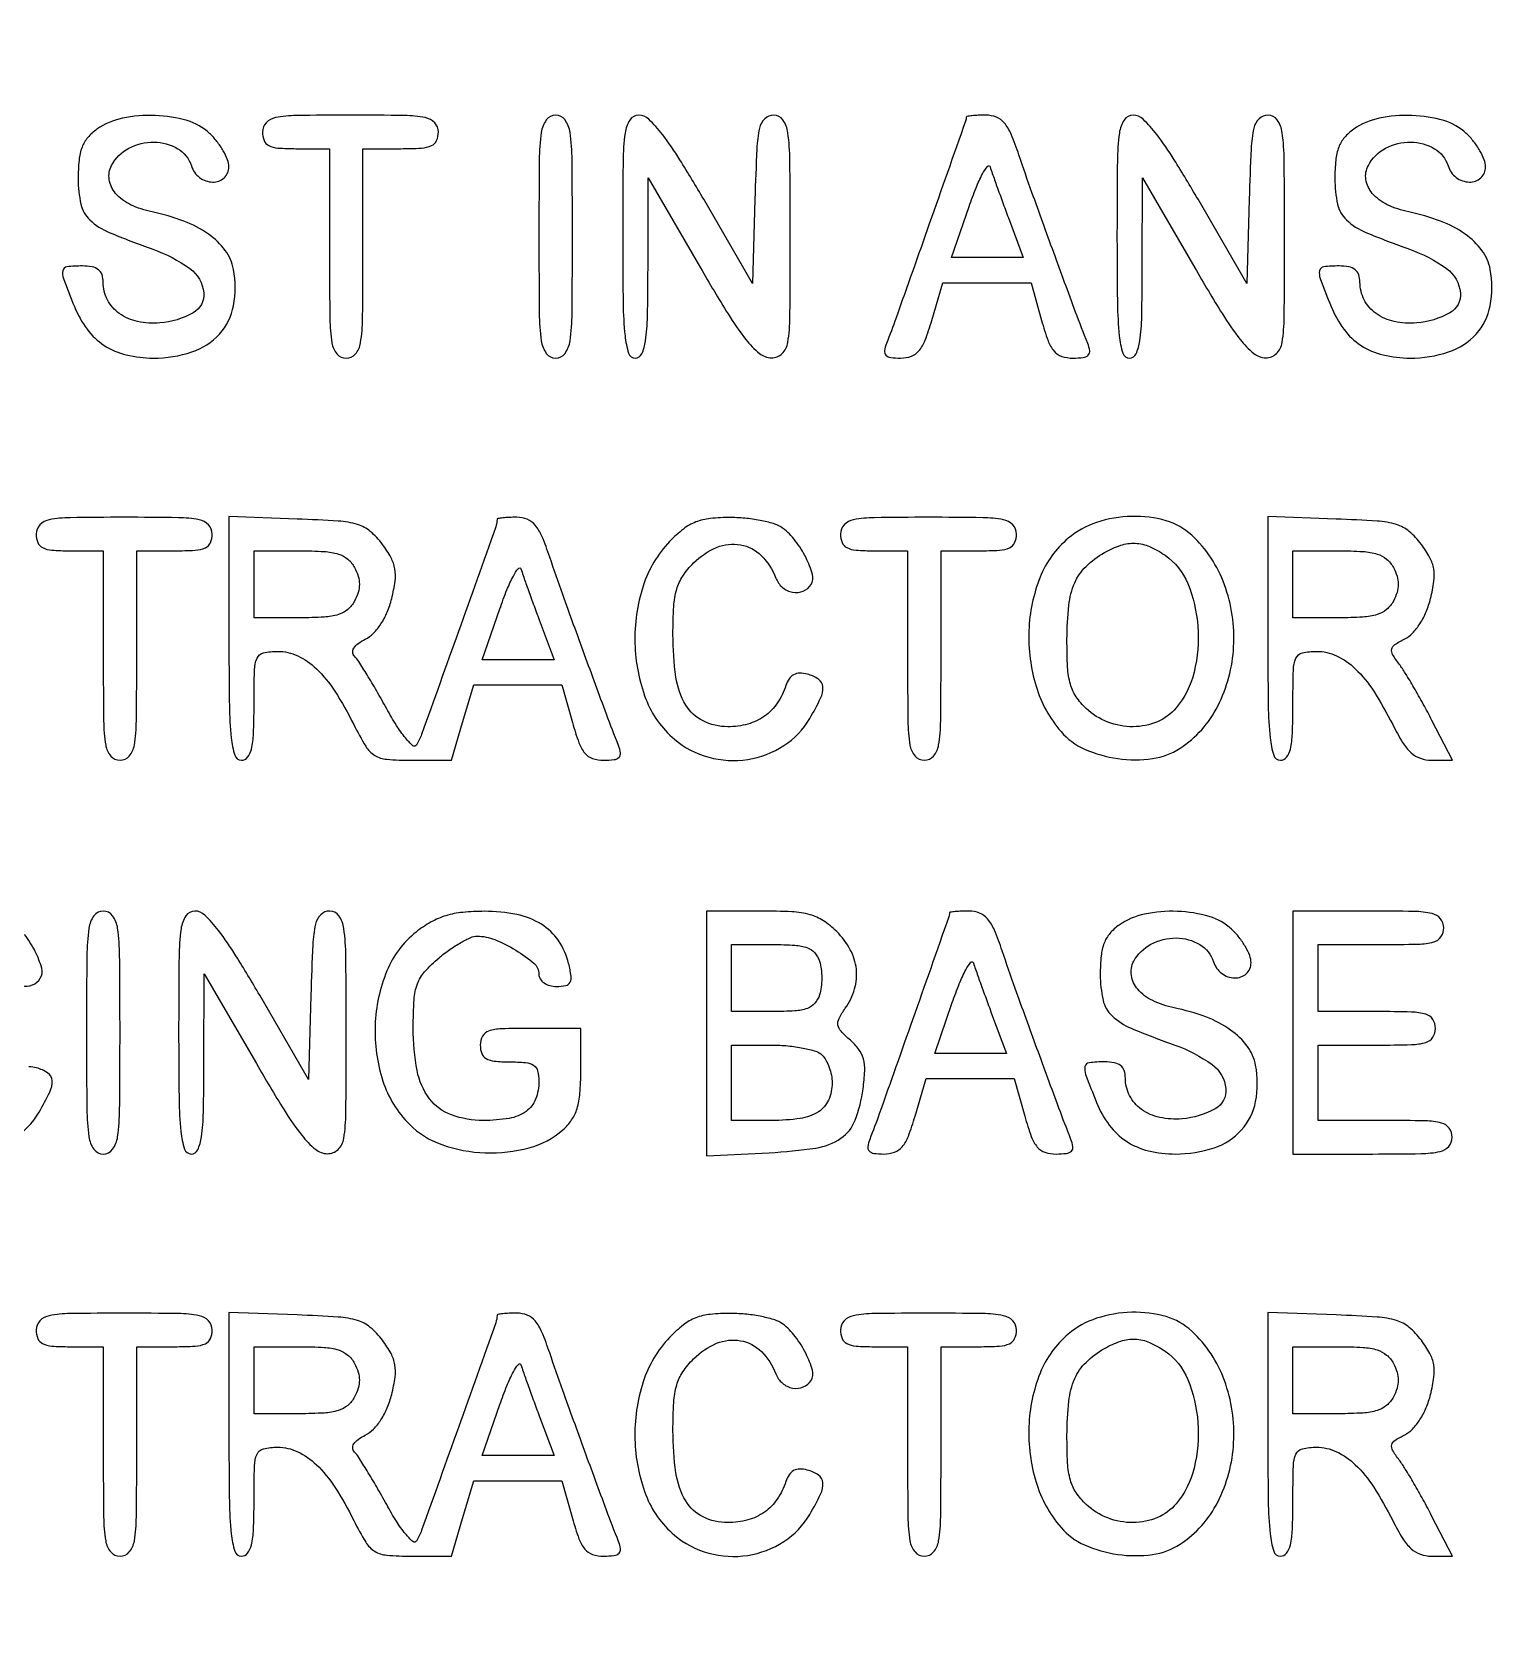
# Model space of a CAD drawing. Extents: x 0 to 1066, y 0 to 761.
# Drawn here: x 790.12 to 804.87, y 352.59 to 368.76 of the extents above; entities that cross this region are included whole.
import ezdxf

# ---------------------------------------------------------------- set-up
doc = ezdxf.new("R2010")
doc.units = 0
doc.header["$MEASUREMENT"] = 0

msp = doc.modelspace()

# ---------------------------------------------------------------- linework, layer by layer
for points in [[(183.390323, 95.266879, 0.000001), (192.989143, 95.254457, 0.000118)], [(329.859243, 95.267872, -0.000023), (352.558836, 95.240684, -0.000004), (375.624384, 95.211821, -0.198594)], [(479.458836, 95.240684, -0.000004), (502.524384, 95.211821, -0.198594)], [(710.559243, 95.267872, -0.000023), (733.258836, 95.240684, -0.000004), (756.324384, 95.211821, -0.198594)], [(416.092229, 95.24091, -0.000004), (439.072908, 95.212432, -0.198597)], [(542.992229, 95.24091, -0.000004), (565.972908, 95.212432, -0.198597)], [(606.442229, 95.24091, -0.000004), (629.422908, 95.212432, -0.198597)], [(669.892229, 95.24091, -0.000004), (692.872908, 95.212432, -0.198597)], [(790.01876, 359.132114, 0.142401), (790.126076, 359.143066, 0.159485), (790.205219, 359.209852, 0.211029), (790.219363, 359.311973, 0.047286), (790.153819, 359.479549, 0.046742), (790.045702, 359.65171, 0.065556)], [(789.929622, 357.582373, 0.11522), (790.192318, 357.857112, 0.021165), (790.300999, 358.060261, 0.127063), (790.324165, 358.176849, 0.232712), (790.281427, 358.252558, 0.086167), (790.166943, 358.304743, 0.067058), (790.090089, 358.314155, 0.120753)]]:
    msp.add_lwpolyline(points, format="xyb")
for points in [[(409.06215, 749.15415), (40.8618, 749.132981), (40.8618, 380.65769), (40.8618, 12.1824), (501.2973, 12.1824), (961.7328, 12.1824), (961.7328, 380.646631), (961.7328, 749.110861), (961.41555, 749.1633, 0.040886), (961.153339, 749.184871, 0.000002), (934.190609, 749.194398, 0.000089), (904.448031, 749.199508, 0.000054), (869.1804, 749.195529, -0.000029), (813.61687, 749.186499, -0.000004), (696.10453, 749.175037, -0.000004), (556.774728, 749.163736, -0.000004)], [(790.77735, 367.783744, 0.064007), (790.684552, 367.699532, 0.085808), (790.626751, 367.601965, 0.066535), (790.596234, 367.472074, 0.024477), (790.587, 367.283558, 0.055339), (790.615637, 367.025612, 0.149321), (790.705873, 366.867124, 0.090969), (790.899644, 366.741462, 0.013145), (791.341097, 366.571457, -0.070637), (791.715595, 366.375369, -0.215768), (791.855351, 366.132624, -0.299828), (791.747596, 365.928264, -0.104684), (791.413804, 365.82707, -0.073735), (791.187338, 365.841005, -0.104161), (791.003047, 365.922473, -0.119079), (790.883723, 366.061312, -0.118782), (790.8408, 366.239443, 0.082235), (790.828346, 366.314652, 0.147435), (790.792233, 366.365134, 0.119852), (790.728024, 366.393694, 0.045016), (790.6293, 366.4026, 0.028442), (790.474893, 366.39381, 0.327023), (790.432792, 366.354913, 0.139119), (790.439429, 366.275742, 0.005125), (790.549289, 365.992801, 0.065244), (790.678077, 365.763052, 0.088006), (790.851442, 365.600238, 0.085852), (791.07374, 365.504365, 0.059042), (791.346873, 365.472, 0.079385), (791.736077, 365.534186, 0.130563), (792.013888, 365.714824, 0.137881), (792.156028, 366.001302, 0.093265), (792.156228, 366.368047, 0.114024), (792.072695, 366.558928, 0.079467), (791.90367, 366.723686, 0.063948), (791.654322, 366.8555, 0.038754), (791.333166, 366.948234, -0.060203), (791.116487, 367.020977, -0.103319), (790.965406, 367.135845, -0.141227), (790.901042, 367.274635, -0.162669), (790.925478, 367.417946, -0.149104), (791.099237, 367.591003, -0.123853), (791.353631, 367.653498, -0.133716), (791.592953, 367.5869, -0.183571), (791.730473, 367.413472, 0.153609), (791.812387, 367.296812, 0.157876), (791.945416, 367.249661, 0.194842), (792.061396, 367.292972, 0.210147), (792.1098, 367.403053, 0.093821), (792.096133, 367.475246, 0.037607), (792.052283, 367.56617, 0.035541), (791.988923, 367.659663, 0.037508), (791.913997, 367.741453, 0.118482), (791.68827, 367.870194, 0.061394), (791.365923, 367.922156, 0.060569), (791.033756, 367.894254, 0.10142)], [(792.4482, 367.7562, 0.094959), (792.464763, 367.669774, 0.184152), (792.51165, 367.618725, 0.098846), (792.604639, 367.59333, 0.017388), (792.7866, 367.587), (793.125, 367.587), (793.125, 366.5295, 0.002827), (793.128731, 365.869541, 0.036854), (793.149534, 365.625338, 0.138781), (793.200794, 365.514868, 0.218517), (793.2942, 365.472, 0.218517), (793.387606, 365.514868, 0.138781), (793.438866, 365.625338, 0.036854), (793.459669, 365.869541, 0.002827), (793.4634, 366.5295), (793.4634, 367.587), (793.8441, 367.587, 0.013964), (794.053858, 367.592859, 0.090841), (794.156063, 367.61755, 0.188085), (794.206634, 367.668595, 0.102588), (794.2248, 367.7562, 0.193568), (794.187602, 367.848685, 0.15568), (794.092613, 367.900221, 0.043488), (793.883605, 367.921467, 0.003595), (793.3365, 367.9254, 0.003595), (792.789395, 367.921467, 0.043488), (792.580388, 367.900221, 0.15568), (792.485398, 367.848685, 0.193568)], [(795.24, 366.6987, 0.002322), (795.243589, 365.925838, 0.031956), (795.264067, 365.646487, 0.123223), (795.314878, 365.520109, 0.240299), (795.4092, 365.472, 0.240299), (795.503522, 365.520109, 0.123223), (795.554333, 365.646487, 0.031956), (795.574811, 365.925838, 0.002322), (795.5784, 366.6987, 0.002322), (795.574811, 367.471562, 0.031956), (795.554333, 367.750912, 0.123223), (795.503522, 367.877291, 0.240299), (795.4092, 367.9254, 0.240299), (795.314878, 367.877291, 0.123223), (795.264067, 367.750912, 0.031956), (795.243589, 367.471562, 0.002322)], [(796.086, 366.6987, 0.003213), (796.090328, 366.025179, 0.022561), (796.109338, 365.6976, 0.049302), (796.145253, 365.521877, 0.328801), (796.2129, 365.472, 0.295501), (796.278272, 365.514331, 0.070336), (796.316006, 365.645031, 0.029944), (796.33604, 365.892594, 0.004715), (796.341637, 366.38145), (796.343474, 367.2909), (796.870387, 366.384757, 0.006242), (797.149761, 365.917824, 0.029041), (797.329482, 365.660537, 0.052989), (797.466726, 365.520038, 0.170079), (797.58765, 365.475307, 0.199339), (797.695931, 365.518073, 0.163117), (797.753625, 365.629506, 0.036571), (797.774704, 365.888381, 0.002034), (797.778, 366.6987, 0.002367), (797.774369, 367.465872, 0.031318), (797.753984, 367.748183, 0.117824), (797.704177, 367.876877, 0.246563), (797.61176, 367.9254, 0.195513), (797.520955, 367.888482, 0.145553), (797.467652, 367.793056, 0.043894), (797.440139, 367.586793, 0.004128), (797.42141, 367.075518), (797.3973, 366.225636), (796.904117, 367.075518, 0.007787), (796.664038, 367.474783, 0.025041), (796.487201, 367.72941, 0.035073), (796.349347, 367.884318, 0.195814), (796.248467, 367.9254, 0.254619), (796.158461, 367.876388, 0.110911), (796.109951, 367.744558, 0.030502), (796.089687, 367.458386, 0.002427)], [(799.554595, 367.90425, -0.084799), (799.548091, 367.866234, -0.000052), (799.18212, 366.827462, -0.000388), (798.846576, 365.877728, -0.009822), (798.749575, 365.62005, 0.060048), (798.729983, 365.546319, 0.230938), (798.744232, 365.502462, 0.170663), (798.792325, 365.478354, 0.031659), (798.892579, 365.472, 0.086283), (799.000694, 365.490797, 0.134827), (799.077523, 365.544759, 0.082591), (799.139596, 365.65177, 0.018432), (799.207068, 365.8527), (799.319476, 366.2334), (799.764443, 366.2334), (800.209411, 366.2334), (800.316, 365.8527, 0.017944), (800.381385, 365.64779, 0.087286), (800.441612, 365.542331, 0.141822), (800.518834, 365.489952, 0.078722), (800.632146, 365.472, 0.029308), (800.737292, 365.478168, 0.166988), (800.787022, 365.502076, 0.236769), (800.801864, 365.545866, 0.061225), (800.78209, 365.62005, -0.006965), (800.659801, 365.936406, -0.001209), (800.438545, 366.53784, -0.001323), (800.218817, 367.144587, -0.005089), (800.087052, 367.52355, 0.017403), (800.008281, 367.7333, 0.074917), (799.939522, 367.847075, 0.125362), (799.859816, 367.904972, 0.094981), (799.753249, 367.9254, 0.00999), (799.677084, 367.923878, 0.016528), (799.612952, 367.919187, 0.010464), (799.561848, 367.912662, 0.371455)], [(801.0774, 366.6987, 0.003213), (801.081728, 366.025179, 0.022561), (801.100738, 365.6976, 0.049302), (801.136653, 365.521877, 0.328801), (801.2043, 365.472, 0.295501), (801.269672, 365.514331, 0.070336), (801.307406, 365.645031, 0.029944), (801.32744, 365.892594, 0.004715), (801.333037, 366.38145), (801.334874, 367.2909), (801.861787, 366.384757, 0.006242), (802.141161, 365.917824, 0.029041), (802.320882, 365.660537, 0.052989), (802.458126, 365.520038, 0.170079), (802.57905, 365.475307, 0.199339), (802.687331, 365.518073, 0.163117), (802.745025, 365.629506, 0.036571), (802.766104, 365.888381, 0.002034), (802.7694, 366.6987, 0.002367), (802.765769, 367.465872, 0.031318), (802.745384, 367.748183, 0.117824), (802.695577, 367.876877, 0.246563), (802.60316, 367.9254, 0.195513), (802.512355, 367.888482, 0.145553), (802.459052, 367.793056, 0.043894), (802.431539, 367.586793, 0.004128), (802.41281, 367.075518), (802.3887, 366.225636), (801.895517, 367.075518, 0.007787), (801.655438, 367.474783, 0.025041), (801.478601, 367.72941, 0.035073), (801.340747, 367.884318, 0.195814), (801.239867, 367.9254, 0.254619), (801.149861, 367.876388, 0.110911), (801.101351, 367.744558, 0.030502), (801.081087, 367.458386, 0.002427)], [(803.46735, 367.783744, 0.064007), (803.374552, 367.699532, 0.085808), (803.316751, 367.601965, 0.066535), (803.286234, 367.472074, 0.024477), (803.277, 367.283558, 0.055339), (803.305637, 367.025612, 0.149321), (803.395873, 366.867124, 0.090969), (803.589644, 366.741462, 0.013145), (804.031097, 366.571457, -0.070637), (804.405595, 366.375369, -0.215768), (804.545351, 366.132624, -0.299828), (804.437596, 365.928264, -0.104684), (804.103804, 365.82707, -0.073735), (803.877338, 365.841005, -0.104161), (803.693047, 365.922473, -0.119079), (803.573723, 366.061312, -0.118782), (803.5308, 366.239443, 0.082235), (803.518346, 366.314652, 0.147435), (803.482233, 366.365134, 0.119852), (803.418024, 366.393694, 0.045016), (803.3193, 366.4026, 0.028442), (803.164893, 366.39381, 0.327023), (803.122792, 366.354913, 0.139119), (803.129429, 366.275742, 0.005125), (803.239289, 365.992801, 0.065244), (803.368077, 365.763052, 0.088006), (803.541442, 365.600238, 0.085852), (803.76374, 365.504365, 0.059042), (804.036873, 365.472, 0.079385), (804.426077, 365.534186, 0.130563), (804.703888, 365.714824, 0.137881), (804.846028, 366.001302, 0.093265), (804.846228, 366.368047, 0.114024), (804.762695, 366.558928, 0.079467), (804.59367, 366.723686, 0.063948), (804.344322, 366.8555, 0.038754), (804.023166, 366.948234, -0.060203), (803.806487, 367.020977, -0.103319), (803.655406, 367.135845, -0.141227), (803.591042, 367.274635, -0.162669), (803.615478, 367.417946, -0.149104), (803.789237, 367.591003, -0.123853), (804.043631, 367.653498, -0.133716), (804.282953, 367.5869, -0.183571), (804.420473, 367.413472, 0.153609), (804.502387, 367.296812, 0.157876), (804.635416, 367.249661, 0.194842), (804.751396, 367.292972, 0.210147), (804.7998, 367.403053, 0.093821), (804.786133, 367.475246, 0.037607), (804.742283, 367.56617, 0.035541), (804.678923, 367.659663, 0.037508), (804.603997, 367.741453, 0.118482), (804.37827, 367.870194, 0.061394), (804.055923, 367.922156, 0.060569), (803.723756, 367.894254, 0.10142)], [(799.980755, 366.88905), (800.130544, 366.4872), (799.768238, 366.4872), (799.405932, 366.4872), (799.583743, 367.001618, -0.011999), (799.654493, 367.191424, -0.026422), (799.719517, 367.331859, -0.047278), (799.769834, 367.408501, -0.601846), (799.79626, 367.403468, 0.009837), (799.818096, 367.337295, 0.001488), (799.864771, 367.205923, 0.001668), (799.920862, 367.051156, 0.001442)], [(790.164, 363.6954, 0.094959), (790.180563, 363.608974, 0.184152), (790.22745, 363.557925, 0.098846), (790.320439, 363.53253, 0.017388), (790.5024, 363.5262), (790.8408, 363.5262), (790.8408, 362.4687, 0.002827), (790.844531, 361.808741, 0.036854), (790.865334, 361.564537, 0.138781), (790.916594, 361.454068, 0.218517), (791.01, 361.4112, 0.218517), (791.103406, 361.454068, 0.138781), (791.154666, 361.564537, 0.036854), (791.175469, 361.808741, 0.002827), (791.1792, 362.4687), (791.1792, 363.5262), (791.5599, 363.5262, 0.013964), (791.769658, 363.532059, 0.090841), (791.871863, 363.55675, 0.188085), (791.922434, 363.607795, 0.102588), (791.9406, 363.6954, 0.193568), (791.903402, 363.787885, 0.15568), (791.808413, 363.839421, 0.043488), (791.599405, 363.860667, 0.003595), (791.0523, 363.8646, 0.003595), (790.505195, 363.860667, 0.043488), (790.296188, 363.839421, 0.15568), (790.201198, 363.787885, 0.193568)], [(792.1098, 362.641321, 0.003202), (792.114126, 361.965813, 0.022501), (792.133132, 361.63737, 0.049121), (792.16903, 361.461147, 0.329081), (792.2367, 361.4112, 0.232029), (792.298437, 361.44148, 0.108427), (792.337569, 361.524, 0.047315), (792.358301, 361.679857, 0.00942), (792.3636, 361.9611, -0.00595), (792.367907, 362.323065, -0.096871), (792.393944, 362.441198, -0.238613), (792.45861, 362.494815, -0.056005), (792.602653, 362.511, -0.111153), (792.804105, 362.465656, -0.081177), (792.99342, 362.334801, -0.058854), (793.17911, 362.108171, -0.025924), (793.370972, 361.77075, 0.019528), (793.491803, 361.55178, 0.119336), (793.582052, 361.460704, 0.1192), (793.704013, 361.420946, 0.019465), (793.95425, 361.4112), (794.357061, 361.4112), (794.469468, 361.7919), (794.581876, 362.1726), (795.026843, 362.1726), (795.471811, 362.1726), (795.5784, 361.7919, 0.017944), (795.643785, 361.58699, 0.087286), (795.704012, 361.481531, 0.141822), (795.781234, 361.429152, 0.078722), (795.894546, 361.4112, 0.029308), (795.999692, 361.417368, 0.166988), (796.049422, 361.441276, 0.236769), (796.064264, 361.485066, 0.061225), (796.04449, 361.55925, -0.006965), (795.922201, 361.875606, -0.001209), (795.700945, 362.47704, -0.001323), (795.481217, 363.083787, -0.005089), (795.349452, 363.46275, 0.017403), (795.270681, 363.6725, 0.074917), (795.201922, 363.786275, 0.125362), (795.122216, 363.844172, 0.094981), (795.015649, 363.8646, 0.00999), (794.939484, 363.863078, 0.016528), (794.875352, 363.858387, 0.010464), (794.824248, 363.851862, 0.371455), (794.816995, 363.84345, -0.085713), (794.803856, 363.767477, -0.000205), (794.426779, 362.710462, -0.000326), (794.055315, 361.672662, -0.052347), (794.002249, 361.56252, -0.469935), (793.966971, 361.557598, -0.03714), (793.892841, 361.636135, -0.029772), (793.801437, 361.763422, -0.015705), (793.702743, 361.93116, 0.00553), (793.602232, 362.110225, 0.006942), (793.504961, 362.27382, 0.005676), (793.420107, 362.408665, 0.053145), (793.377076, 362.461964, -0.183705), (793.35966, 362.50075, -0.158456), (793.371013, 362.544191, -0.095196), (793.414279, 362.589736, -0.040132), (793.486933, 362.633387, 0.084253), (793.568883, 362.693001, 0.049314), (793.644949, 362.787986, 0.044595), (793.708656, 362.908132, 0.038698), (793.753664, 363.043463, 0.026721), (793.787634, 363.219822, 0.076578), (793.785642, 363.344241, 0.082928), (793.746616, 363.456584, 0.035157), (793.660272, 363.591262, 0.057331), (793.537702, 363.72154, 0.10358), (793.409317, 363.790832, 0.055706), (793.214185, 363.825774, 0.007564), (792.798958, 363.846871), (792.1098, 363.871443)], [(796.560229, 363.62012, 0.114205), (796.292361, 363.16974, 0.083506), (796.209434, 362.591764, 0.085163), (796.319964, 362.029294, 0.127519), (796.608403, 361.623227, 0.108551), (796.954266, 361.441735, 0.105254), (797.348405, 361.419143, 0.106878), (797.712822, 361.558573, 0.11522), (797.975518, 361.833312, 0.021165), (798.084199, 362.036461, 0.127063), (798.107365, 362.153049, 0.232712), (798.064627, 362.228758, 0.086167), (797.950143, 362.280943, 0.067058), (797.873289, 362.290355, 0.120753), (797.812162, 362.274591, 0.12276), (797.765909, 362.232609, 0.07065), (797.733101, 362.164411, -0.072622), (797.646976, 361.987171, -0.089596), (797.518495, 361.856259, -0.08774), (797.350031, 361.776738, -0.066597), (797.147187, 361.7496, -0.114856), (796.897075, 361.807822, -0.145297), (796.723522, 361.968208, -0.099183), (796.623915, 362.251134, -0.035212), (796.5936, 362.681069, -0.014703), (796.601929, 362.964243, -0.055361), (796.631825, 363.139021, -0.07729), (796.693279, 363.271512, -0.049247), (796.801255, 363.403145, -0.096703), (797.034825, 363.560412, -0.146157), (797.276827, 363.587024, -0.15206), (797.487032, 363.47691, -0.107279), (797.632538, 363.25125, 0.127947), (797.698811, 363.157126, 0.131147), (797.80196, 363.108314, 0.142401), (797.909276, 363.119266, 0.159485), (797.988419, 363.186052, 0.211029), (798.002563, 363.288173, 0.047286), (797.937019, 363.455749, 0.046742), (797.828902, 363.62791, 0.065556), (797.700731, 363.756159, 0.088545), (797.623629, 363.796119, 0.025252), (797.492536, 363.829736, 0.02458), (797.338106, 363.853294, 0.023821), (797.180478, 363.861909, 0.026305), (796.97043, 363.852319, 0.068477), (796.823586, 363.817166, 0.074054), (796.698448, 363.745592, 0.034872)], [(798.2856, 363.6954, 0.094959), (798.302163, 363.608974, 0.184152), (798.34905, 363.557925, 0.098846), (798.442039, 363.53253, 0.017388), (798.624, 363.5262), (798.9624, 363.5262), (798.9624, 362.4687, 0.002827), (798.966131, 361.808741, 0.036854), (798.986934, 361.564537, 0.138781), (799.038194, 361.454068, 0.218517), (799.1316, 361.4112, 0.218517), (799.225006, 361.454068, 0.138781), (799.276266, 361.564537, 0.036854), (799.297069, 361.808741, 0.002827), (799.3008, 362.4687), (799.3008, 363.5262), (799.6815, 363.5262, 0.013964), (799.891258, 363.532059, 0.090841), (799.993463, 363.55675, 0.188085), (800.044034, 363.607795, 0.102588), (800.0622, 363.6954, 0.193568), (800.025002, 363.787885, 0.15568), (799.930013, 363.839421, 0.043488), (799.721005, 363.860667, 0.003595), (799.1739, 363.8646, 0.003595), (798.626795, 363.860667, 0.043488), (798.417788, 363.839421, 0.15568), (798.322798, 363.787885, 0.193568)], [(800.584603, 363.652573, 0.123885), (800.301412, 363.259877, 0.085485), (800.187837, 362.720957, 0.082885), (800.260308, 362.158936, 0.104562), (800.512039, 361.700326, 0.111799), (800.750009, 361.523975, 0.06908), (801.086408, 361.428281, 0.069045), (801.436365, 361.427815, 0.111332), (801.714282, 361.531881, 0.131426), (802.095039, 361.95786, 0.103697), (802.255454, 362.557511, 0.101152), (802.16279, 363.183853, 0.118621), (801.832171, 363.683419, 0.118666), (801.572435, 363.830001, 0.075716), (801.226756, 363.873938, 0.073305), (800.871741, 363.812607, 0.095814)], [(802.6002, 362.641321, 0.003202), (802.604526, 361.965813, 0.022501), (802.623532, 361.63737, 0.049121), (802.65943, 361.461147, 0.329081), (802.7271, 361.4112, 0.232029), (802.788837, 361.44148, 0.108427), (802.827969, 361.524, 0.047315), (802.848701, 361.679857, 0.00942), (802.854, 361.9611, -0.00595), (802.858307, 362.323065, -0.096871), (802.884344, 362.441198, -0.238613), (802.94901, 362.494815, -0.056005), (803.093053, 362.511, -0.111153), (803.294505, 362.465656, -0.081177), (803.48382, 362.334801, -0.058854), (803.66951, 362.108171, -0.025924), (803.861372, 361.77075, 0.021841), (803.961116, 361.591953, 0.069009), (804.04827, 361.486427, 0.100305), (804.140778, 361.430632, 0.085906), (804.253045, 361.4112), (804.46425, 361.4112), (804.258073, 361.81305, 0.006834), (804.170006, 361.979072, 0.006481), (804.075898, 362.145612, 0.006451), (803.988851, 362.29076, 0.022591), (803.927427, 362.380875, -0.02569), (803.860848, 362.479864, -0.192002), (803.851929, 362.534664, -0.198014), (803.883263, 362.57959, -0.027525), (803.984128, 362.636775, 0.089041), (804.062081, 362.694614, 0.046566), (804.136598, 362.790276, 0.042448), (804.199834, 362.910602, 0.038847), (804.244064, 363.043463, 0.026721), (804.278034, 363.219822, 0.076578), (804.276042, 363.344241, 0.082928), (804.237016, 363.456584, 0.035157), (804.150672, 363.591262, 0.057331), (804.028102, 363.72154, 0.10358), (803.899717, 363.790832, 0.055706), (803.704585, 363.825774, 0.007564), (803.289358, 363.846871), (802.6002, 363.871443)], [(793.3788, 363.357, -0.049536), (793.414962, 363.269626, -0.073486), (793.427053, 363.1878, -0.073486), (793.414962, 363.105974, -0.049536), (793.3788, 363.0186, -0.09537), (793.309905, 362.933675, -0.100861), (793.215666, 362.882433, -0.059921), (793.070632, 362.856448, -0.014397), (792.825923, 362.8494), (792.3636, 362.8494), (792.3636, 363.1878), (792.3636, 363.5262), (792.825923, 363.5262, -0.014397), (793.070632, 363.519152, -0.059921), (793.215666, 363.493167, -0.100861), (793.309905, 363.441925, -0.09537)], [(801.563697, 363.480839, -0.143223), (801.791398, 363.196523, -0.079931), (801.89386, 362.761353, -0.077332), (801.855665, 362.300218, -0.11509), (801.674396, 361.93995, -0.119537), (801.485984, 361.800395, -0.098447), (801.240327, 361.749752, -0.09388), (800.983877, 361.796462, -0.097006), (800.765603, 361.933547, -0.056872), (800.664683, 362.05264, -0.080028), (800.606787, 362.178996, -0.054705), (800.578963, 362.350724, -0.014142), (800.572491, 362.631497, -0.025001), (800.591555, 362.976355, -0.075567), (800.650982, 363.203338, -0.098225), (800.764437, 363.368205, -0.062967), (800.9505, 363.508619, -0.051006), (801.115266, 363.581958, -0.090781), (801.261914, 363.601995, -0.090761), (801.406171, 363.568781, -0.050966)], [(803.8692, 363.357, -0.049536), (803.905362, 363.269626, -0.073486), (803.917453, 363.1878, -0.073486), (803.905362, 363.105974, -0.049536), (803.8692, 363.0186, -0.09537), (803.800305, 362.933675, -0.100861), (803.706066, 362.882433, -0.059921), (803.561032, 362.856448, -0.014397), (803.316323, 362.8494), (802.854, 362.8494), (802.854, 363.1878), (802.854, 363.5262), (803.316323, 363.5262, -0.014397), (803.561032, 363.519152, -0.059921), (803.706066, 363.493167, -0.100861), (803.800305, 363.441925, -0.09537)], [(795.243155, 362.82825), (795.392944, 362.4264), (795.030638, 362.4264), (794.668332, 362.4264), (794.846143, 362.940818, -0.011999), (794.916893, 363.130624, -0.026422), (794.981917, 363.271059, -0.047278), (795.032234, 363.347701, -0.601846), (795.05866, 363.342668, 0.009837), (795.080496, 363.276495, 0.001488), (795.127171, 363.145123, 0.001668), (795.183262, 362.990356, 0.001442)], [(790.6716, 358.6617, 0.002322), (790.675189, 357.888838, 0.031956), (790.695667, 357.609488, 0.123223), (790.746478, 357.483109, 0.240299), (790.8408, 357.435, 0.240299), (790.935122, 357.483109, 0.123223), (790.985933, 357.609488, 0.031956), (791.006411, 357.888838, 0.002322), (791.01, 358.6617, 0.002322), (791.006411, 359.434562, 0.031956), (790.985933, 359.713912, 0.123223), (790.935122, 359.840291, 0.240299), (790.8408, 359.8884, 0.240299), (790.746478, 359.840291, 0.123223), (790.695667, 359.713912, 0.031956), (790.675189, 359.434562, 0.002322)], [(791.6022, 358.6617, 0.003213), (791.606528, 357.988179, 0.022561), (791.625538, 357.6606, 0.049302), (791.661453, 357.484877, 0.328801), (791.7291, 357.435, 0.295501), (791.794472, 357.477331, 0.070336), (791.832206, 357.608031, 0.029944), (791.85224, 357.855594, 0.004715), (791.857837, 358.34445), (791.859674, 359.2539), (792.386587, 358.347757, 0.006242), (792.665961, 357.880824, 0.029041), (792.845682, 357.623537, 0.052989), (792.982926, 357.483038, 0.170079), (793.10385, 357.438307, 0.199339), (793.212131, 357.481073, 0.163117), (793.269825, 357.592506, 0.036571), (793.290904, 357.851381, 0.002034), (793.2942, 358.6617, 0.002367), (793.290569, 359.428872, 0.031318), (793.270184, 359.711183, 0.117824), (793.220377, 359.839877, 0.246563), (793.12796, 359.8884, 0.195513), (793.037155, 359.851482, 0.145553), (792.983852, 359.756056, 0.043894), (792.956339, 359.549793, 0.004128), (792.93761, 359.038518), (792.9135, 358.188636), (792.420317, 359.038518, 0.007787), (792.180238, 359.437783, 0.025041), (792.003401, 359.69241, 0.035073), (791.865547, 359.847318, 0.195814), (791.764667, 359.8884, 0.254619), (791.674661, 359.839388, 0.110911), (791.626151, 359.707558, 0.030502), (791.605887, 359.421386, 0.002427)], [(794.000728, 359.676543, 0.129246), (793.704605, 359.283897, 0.088626), (793.586413, 358.735592, 0.087215), (793.664965, 358.171933, 0.118789), (793.93176, 357.735731, 0.112618), (794.260224, 357.529294, 0.075265), (794.698335, 357.446595, 0.075304), (795.141052, 357.497285, 0.113008), (795.482923, 357.679366, 0.065979), (795.570755, 357.778589, 0.074329), (795.625472, 357.893491, 0.054743), (795.654367, 358.046484, 0.019325), (795.663, 358.269773), (795.663, 358.704), (795.1554, 358.704, 0.008455), (794.861702, 358.699033, 0.072107), (794.7324, 358.6758, 0.188641), (794.670868, 358.624532, 0.12648), (794.6478, 358.5348, 0.087745), (794.662799, 358.449992, 0.177212), (794.705963, 358.398836, 0.10769), (794.789566, 358.372553, 0.022514), (794.9439, 358.3656, -0.021714), (795.105985, 358.358558, -0.124268), (795.186665, 358.330551, -0.187079), (795.227095, 358.273864, -0.062494), (795.24, 358.17102, -0.091498), (795.206363, 357.988747, -0.148314), (795.110574, 357.865186, -0.113347), (794.940488, 357.795047, -0.041372), (794.67932, 357.7734, -0.086758), (794.356734, 357.829799, -0.145015), (794.136523, 357.991775, -0.116882), (794.010579, 358.276949, -0.045825), (793.971, 358.707889, -0.015089), (793.979647, 358.994368, -0.073154), (794.012895, 359.153158, -0.095003), (794.086351, 359.275179, -0.035007), (794.231291, 359.41558, -0.021479), (794.340086, 359.499417, -0.024071), (794.451726, 359.570263, -0.024321), (794.551591, 359.620828, -0.105406), (794.616192, 359.6346, -0.095864), (794.793527, 359.600284, -0.042073), (795.008096, 359.492265, -0.039621), (795.190519, 359.359347, -0.218876), (795.24, 359.251727, 0.137225), (795.253537, 359.203332, 0.104143), (795.291396, 359.162939, 0.087371), (795.348939, 359.136135, 0.065501), (795.418371, 359.127, 0.051376), (795.511348, 359.136579, 0.224479), (795.554299, 359.169025, 0.158116), (795.56498, 359.231788, 0.023398), (795.540142, 359.35965, 0.090086), (795.437894, 359.58964, 0.105062), (795.265433, 359.754682, 0.089301), (795.01688, 359.852788, 0.048933), (794.6901, 359.885581, 0.02471), (794.470634, 359.875218, 0.049497), (794.300512, 359.841529, 0.05494), (794.152039, 359.778021, 0.038421)], [(796.932, 358.652453), (796.932, 357.416506), (797.565049, 357.448474, 0.024309), (798.035974, 357.495279, 0.112633), (798.289126, 357.594048, 0.153372), (798.432942, 357.775535, 0.058166), (798.51368, 358.092348, 0.023573), (798.529421, 358.274507, 0.073694), (798.51619, 358.396463, 0.094912), (798.470836, 358.491702, 0.057312), (798.385525, 358.583608, -0.027153), (798.290813, 358.674059, -0.149392), (798.259977, 358.736688, -0.161279), (798.270637, 358.80322, -0.033096), (798.333133, 358.906345, 0.080592), (798.427489, 359.101587, 0.100315), (798.445443, 359.301937, 0.097349), (798.383781, 359.498023, 0.071783), (798.247145, 359.680745, 0.050512), (798.112995, 359.790221, 0.079484), (797.977803, 359.851387, 0.053942), (797.79531, 359.880552, 0.012674), (797.485745, 359.8884), (796.932, 359.8884)], [(799.385395, 359.86725, -0.084799), (799.378891, 359.829234, -0.000052), (799.01292, 358.790462, -0.000388), (798.677376, 357.840728, -0.009822), (798.580375, 357.58305, 0.060048), (798.560783, 357.509319, 0.230938), (798.575032, 357.465462, 0.170663), (798.623125, 357.441354, 0.031659), (798.723379, 357.435, 0.086283), (798.831494, 357.453797, 0.134827), (798.908323, 357.507759, 0.082591), (798.970396, 357.61477, 0.018432), (799.037868, 357.8157), (799.150276, 358.1964), (799.595243, 358.1964), (800.040211, 358.1964), (800.1468, 357.8157, 0.017944), (800.212185, 357.61079, 0.087286), (800.272412, 357.505331, 0.141822), (800.349634, 357.452952, 0.078722), (800.462946, 357.435, 0.029308), (800.568092, 357.441168, 0.166988), (800.617822, 357.465076, 0.236769), (800.632664, 357.508866, 0.061225), (800.61289, 357.58305, -0.006965), (800.490601, 357.899406, -0.001209), (800.269345, 358.50084, -0.001323), (800.049617, 359.107587, -0.005089), (799.917852, 359.48655, 0.017403), (799.839081, 359.6963, 0.074917), (799.770322, 359.810075, 0.125362), (799.690616, 359.867972, 0.094981), (799.584049, 359.8884, 0.00999), (799.507884, 359.886878, 0.016528), (799.443752, 359.882187, 0.010464), (799.392648, 359.875662, 0.371455)], [(801.09855, 359.746744, 0.064007), (801.005752, 359.662532, 0.085808), (800.947951, 359.564965, 0.066535), (800.917434, 359.435074, 0.024477), (800.9082, 359.246558, 0.055339), (800.936837, 358.988612, 0.149321), (801.027073, 358.830124, 0.090969), (801.220844, 358.704462, 0.013145), (801.662297, 358.534457, -0.070637), (802.036795, 358.338369, -0.215768), (802.176551, 358.095624, -0.299828), (802.068796, 357.891264, -0.104684), (801.735004, 357.79007, -0.073735), (801.508538, 357.804005, -0.104161), (801.324247, 357.885473, -0.119079), (801.204923, 358.024312, -0.118782), (801.162, 358.202443, 0.082235), (801.149546, 358.277652, 0.147435), (801.113433, 358.328134, 0.119852), (801.049224, 358.356694, 0.045016), (800.9505, 358.3656, 0.028442), (800.796093, 358.35681, 0.327023), (800.753992, 358.317913, 0.139119), (800.760629, 358.238742, 0.005125), (800.870489, 357.955801, 0.065244), (800.999277, 357.726052, 0.088006), (801.172642, 357.563238, 0.085852), (801.39494, 357.467365, 0.059042), (801.668073, 357.435, 0.079385), (802.057277, 357.497186, 0.130563), (802.335088, 357.677824, 0.137881), (802.477228, 357.964302, 0.093265), (802.477428, 358.331047, 0.114024), (802.393895, 358.521928, 0.079467), (802.22487, 358.686686, 0.063948), (801.975522, 358.8185, 0.038754), (801.654366, 358.911234, -0.060203), (801.437687, 358.983977, -0.103319), (801.286606, 359.098845, -0.141227), (801.222242, 359.237635, -0.162669), (801.246678, 359.380946, -0.149104), (801.420437, 359.554003, -0.123853), (801.674831, 359.616498, -0.133716), (801.914153, 359.5499, -0.183571), (802.051673, 359.376472, 0.153609), (802.133587, 359.259812, 0.157876), (802.266616, 359.212661, 0.194842), (802.382596, 359.255972, 0.210147), (802.431, 359.366053, 0.093821), (802.417333, 359.438246, 0.037607), (802.373483, 359.52917, 0.035541), (802.310123, 359.622663, 0.037508), (802.235197, 359.704453, 0.118482), (802.00947, 359.833194, 0.061394), (801.687123, 359.885156, 0.060569), (801.354956, 359.857254, 0.10142)], [(802.854, 358.6617), (802.854, 357.435), (803.6577, 357.435, 0.004147), (804.148409, 357.43907, 0.047763), (804.339788, 357.460603, 0.16431), (804.427194, 357.512193, 0.179874), (804.4614, 357.6042, 0.157888), (804.43186, 357.695416, 0.176663), (804.35565, 357.746963, 0.055952), (804.190778, 357.769053, 0.005351), (803.7846, 357.7734), (803.1078, 357.7734), (803.1078, 358.1541), (803.1078, 358.5348), (803.7, 358.5348, 0.006583), (804.049892, 358.539407, 0.063075), (804.197025, 358.561993, 0.183695), (804.26587, 358.613426, 0.142406), (804.2922, 358.704, 0.142406), (804.26587, 358.794574, 0.183695), (804.197025, 358.846007, 0.063075), (804.049892, 358.868593, 0.006583), (803.7, 358.8732), (803.1078, 358.8732), (803.1078, 359.2116), (803.1078, 359.55), (803.7423, 359.55, 0.005909), (804.120326, 359.554467, 0.059311), (804.276338, 359.57679, 0.180365), (804.348856, 359.628288, 0.150217), (804.3768, 359.7192, 0.17273), (804.344127, 359.810957, 0.168559), (804.260475, 359.86255, 0.050222), (804.077922, 359.884249, 0.004487), (803.6154, 359.8884), (802.854, 359.8884)], [(798.0741, 359.3808, -0.047189), (798.090779, 359.30369, -0.029688), (798.096252, 359.2116, -0.029688), (798.090779, 359.11951, -0.047189), (798.0741, 359.0424, -0.103276), (798.025962, 358.956974, -0.127418), (797.950671, 358.905647, -0.071188), (797.825644, 358.879946, -0.015153), (797.603099, 358.8732), (797.1858, 358.8732), (797.1858, 359.2116), (797.1858, 359.55), (797.603099, 359.55, -0.015153), (797.825644, 359.543254, -0.071188), (797.950671, 359.517553, -0.127418), (798.025962, 359.466226, -0.103276)], [(799.811555, 358.85205), (799.961344, 358.4502), (799.599038, 358.4502), (799.236732, 358.4502), (799.414543, 358.964618, -0.011999), (799.485293, 359.154424, -0.026422), (799.550317, 359.294859, -0.047278), (799.600634, 359.371501, -0.601846), (799.62706, 359.366468, 0.009837), (799.648896, 359.300295, 0.001488), (799.695571, 359.168923, 0.001668), (799.751662, 359.014156, 0.001442)], [(798.09948, 358.43328, -0.070395), (798.138394, 358.381539, -0.038897), (798.171179, 358.309394, -0.037889), (798.193531, 358.22957, -0.049362), (798.201, 358.1541, -0.103441), (798.164345, 357.978818, -0.151109), (798.061993, 357.860279, -0.105063), (797.878577, 357.793485, -0.034985), (797.59188, 357.7734), (797.1858, 357.7734), (797.1858, 358.1541), (797.1858, 358.5348), (797.59188, 358.5348, -0.022886), (797.754785, 358.52734, -0.026473), (797.908496, 358.504978, -0.026952), (798.034695, 358.472581, -0.120635)], [(790.164, 355.6584, 0.094959), (790.180563, 355.571974, 0.184152), (790.22745, 355.520925, 0.098846), (790.320439, 355.49553, 0.017388), (790.5024, 355.4892), (790.8408, 355.4892), (790.8408, 354.4317, 0.002827), (790.844531, 353.771741, 0.036854), (790.865334, 353.527537, 0.138781), (790.916594, 353.417068, 0.218517), (791.01, 353.3742, 0.218517), (791.103406, 353.417068, 0.138781), (791.154666, 353.527537, 0.036854), (791.175469, 353.771741, 0.002827), (791.1792, 354.4317), (791.1792, 355.4892), (791.5599, 355.4892, 0.013964), (791.769658, 355.495059, 0.090841), (791.871863, 355.51975, 0.188085), (791.922434, 355.570795, 0.102588), (791.9406, 355.6584, 0.193568), (791.903402, 355.750885, 0.15568), (791.808413, 355.802421, 0.043488), (791.599405, 355.823667, 0.003595), (791.0523, 355.8276, 0.003595), (790.505195, 355.823667, 0.043488), (790.296188, 355.802421, 0.15568), (790.201198, 355.750885, 0.193568)], [(792.1098, 354.604321, 0.003202), (792.114126, 353.928813, 0.022501), (792.133132, 353.60037, 0.049121), (792.16903, 353.424147, 0.329081), (792.2367, 353.3742, 0.232029), (792.298437, 353.40448, 0.108427), (792.337569, 353.487, 0.047315), (792.358301, 353.642857, 0.00942), (792.3636, 353.9241, -0.00595), (792.367907, 354.286065, -0.096871), (792.393944, 354.404198, -0.238613), (792.45861, 354.457815, -0.056005), (792.602653, 354.474, -0.111153), (792.804105, 354.428656, -0.081177), (792.99342, 354.297801, -0.058854), (793.17911, 354.071171, -0.025924), (793.370972, 353.73375, 0.019528), (793.491803, 353.51478, 0.119336), (793.582052, 353.423704, 0.1192), (793.704013, 353.383946, 0.019465), (793.95425, 353.3742), (794.357061, 353.3742), (794.469468, 353.7549), (794.581876, 354.1356), (795.026843, 354.1356), (795.471811, 354.1356), (795.5784, 353.7549, 0.017944), (795.643785, 353.54999, 0.087286), (795.704012, 353.444531, 0.141822), (795.781234, 353.392152, 0.078722), (795.894546, 353.3742, 0.029308), (795.999692, 353.380368, 0.166988), (796.049422, 353.404276, 0.236769), (796.064264, 353.448066, 0.061225), (796.04449, 353.52225, -0.006965), (795.922201, 353.838606, -0.001209), (795.700945, 354.44004, -0.001323), (795.481217, 355.046787, -0.005089), (795.349452, 355.42575, 0.017403), (795.270681, 355.6355, 0.074917), (795.201922, 355.749275, 0.125362), (795.122216, 355.807172, 0.094981), (795.015649, 355.8276, 0.00999), (794.939484, 355.826078, 0.016528), (794.875352, 355.821387, 0.010464), (794.824248, 355.814862, 0.371455), (794.816995, 355.80645, -0.085713), (794.803856, 355.730477, -0.000205), (794.426779, 354.673462, -0.000326), (794.055315, 353.635662, -0.052347), (794.002249, 353.52552, -0.469935), (793.966971, 353.520598, -0.03714), (793.892841, 353.599135, -0.029772), (793.801437, 353.726422, -0.015705), (793.702743, 353.89416, 0.00553), (793.602232, 354.073225, 0.006942), (793.504961, 354.23682, 0.005676), (793.420107, 354.371665, 0.053145), (793.377076, 354.424964, -0.183705), (793.35966, 354.46375, -0.158456), (793.371013, 354.507191, -0.095196), (793.414279, 354.552736, -0.040132), (793.486933, 354.596387, 0.084253), (793.568883, 354.656001, 0.049314), (793.644949, 354.750986, 0.044595), (793.708656, 354.871132, 0.038698), (793.753664, 355.006463, 0.026721), (793.787634, 355.182822, 0.076578), (793.785642, 355.307241, 0.082928), (793.746616, 355.419584, 0.035157), (793.660272, 355.554262, 0.057331), (793.537702, 355.68454, 0.10358), (793.409317, 355.753832, 0.055706), (793.214185, 355.788774, 0.007564), (792.798958, 355.809871), (792.1098, 355.834443)], [(796.560229, 355.58312, 0.114205), (796.292361, 355.13274, 0.083506), (796.209434, 354.554764, 0.085163), (796.319964, 353.992294, 0.127519), (796.608403, 353.586227, 0.108551), (796.954266, 353.404735, 0.105254), (797.348405, 353.382143, 0.106878), (797.712822, 353.521573, 0.11522), (797.975518, 353.796312, 0.021165), (798.084199, 353.999461, 0.127063), (798.107365, 354.116049, 0.232712), (798.064627, 354.191758, 0.086167), (797.950143, 354.243943, 0.067058), (797.873289, 354.253355, 0.120753), (797.812162, 354.237591, 0.12276), (797.765909, 354.195609, 0.07065), (797.733101, 354.127411, -0.072622), (797.646976, 353.950171, -0.089596), (797.518495, 353.819259, -0.08774), (797.350031, 353.739738, -0.066597), (797.147187, 353.7126, -0.114856), (796.897075, 353.770822, -0.145297), (796.723522, 353.931208, -0.099183), (796.623915, 354.214134, -0.035212), (796.5936, 354.644069, -0.014703), (796.601929, 354.927243, -0.055361), (796.631825, 355.102021, -0.07729), (796.693279, 355.234512, -0.049247), (796.801255, 355.366145, -0.096703), (797.034825, 355.523412, -0.146157), (797.276827, 355.550024, -0.15206), (797.487032, 355.43991, -0.107279), (797.632538, 355.21425, 0.127947), (797.698811, 355.120126, 0.131147), (797.80196, 355.071314, 0.142401), (797.909276, 355.082266, 0.159485), (797.988419, 355.149052, 0.211029), (798.002563, 355.251173, 0.047286), (797.937019, 355.418749, 0.046742), (797.828902, 355.59091, 0.065556), (797.700731, 355.719159, 0.088545), (797.623629, 355.759119, 0.025252), (797.492536, 355.792736, 0.02458), (797.338106, 355.816294, 0.023821), (797.180478, 355.824909, 0.026305), (796.97043, 355.815319, 0.068477), (796.823586, 355.780166, 0.074054), (796.698448, 355.708592, 0.034872)], [(798.2856, 355.6584, 0.094959), (798.302163, 355.571974, 0.184152), (798.34905, 355.520925, 0.098846), (798.442039, 355.49553, 0.017388), (798.624, 355.4892), (798.9624, 355.4892), (798.9624, 354.4317, 0.002827), (798.966131, 353.771741, 0.036854), (798.986934, 353.527537, 0.138781), (799.038194, 353.417068, 0.218517), (799.1316, 353.3742, 0.218517), (799.225006, 353.417068, 0.138781), (799.276266, 353.527537, 0.036854), (799.297069, 353.771741, 0.002827), (799.3008, 354.4317), (799.3008, 355.4892), (799.6815, 355.4892, 0.013964), (799.891258, 355.495059, 0.090841), (799.993463, 355.51975, 0.188085), (800.044034, 355.570795, 0.102588), (800.0622, 355.6584, 0.193568), (800.025002, 355.750885, 0.15568), (799.930013, 355.802421, 0.043488), (799.721005, 355.823667, 0.003595), (799.1739, 355.8276, 0.003595), (798.626795, 355.823667, 0.043488), (798.417788, 355.802421, 0.15568), (798.322798, 355.750885, 0.193568)], [(800.584603, 355.615573, 0.123885), (800.301412, 355.222877, 0.085485), (800.187837, 354.683957, 0.082885), (800.260308, 354.121936, 0.104562), (800.512039, 353.663326, 0.111799), (800.750009, 353.486975, 0.06908), (801.086408, 353.391281, 0.069045), (801.436365, 353.390815, 0.111332), (801.714282, 353.494881, 0.131426), (802.095039, 353.92086, 0.103697), (802.255454, 354.520511, 0.101152), (802.16279, 355.146853, 0.118621), (801.832171, 355.646419, 0.118666), (801.572435, 355.793001, 0.075716), (801.226756, 355.836938, 0.073305), (800.871741, 355.775607, 0.095814)], [(802.6002, 354.604321, 0.003202), (802.604526, 353.928813, 0.022501), (802.623532, 353.60037, 0.049121), (802.65943, 353.424147, 0.329081), (802.7271, 353.3742, 0.232029), (802.788837, 353.40448, 0.108427), (802.827969, 353.487, 0.047315), (802.848701, 353.642857, 0.00942), (802.854, 353.9241, -0.00595), (802.858307, 354.286065, -0.096871), (802.884344, 354.404198, -0.238613), (802.94901, 354.457815, -0.056005), (803.093053, 354.474, -0.111153), (803.294505, 354.428656, -0.081177), (803.48382, 354.297801, -0.058854), (803.66951, 354.071171, -0.025924), (803.861372, 353.73375, 0.021841), (803.961116, 353.554953, 0.069009), (804.04827, 353.449427, 0.100305), (804.140778, 353.393632, 0.085906), (804.253045, 353.3742), (804.46425, 353.3742), (804.258073, 353.77605, 0.006834), (804.170006, 353.942072, 0.006481), (804.075898, 354.108612, 0.006451), (803.988851, 354.25376, 0.022591), (803.927427, 354.343875, -0.02569), (803.860848, 354.442864, -0.192002), (803.851929, 354.497664, -0.198014), (803.883263, 354.54259, -0.027525), (803.984128, 354.599775, 0.089041), (804.062081, 354.657614, 0.046566), (804.136598, 354.753276, 0.042448), (804.199834, 354.873602, 0.038847), (804.244064, 355.006463, 0.026721), (804.278034, 355.182822, 0.076578), (804.276042, 355.307241, 0.082928), (804.237016, 355.419584, 0.035157), (804.150672, 355.554262, 0.057331), (804.028102, 355.68454, 0.10358), (803.899717, 355.753832, 0.055706), (803.704585, 355.788774, 0.007564), (803.289358, 355.809871), (802.6002, 355.834443)], [(801.563697, 355.443839, -0.143223), (801.791398, 355.159523, -0.079931), (801.89386, 354.724353, -0.077332), (801.855665, 354.263218, -0.11509), (801.674396, 353.90295, -0.119537), (801.485984, 353.763395, -0.098447), (801.240327, 353.712752, -0.09388), (800.983877, 353.759462, -0.097006), (800.765603, 353.896547, -0.056872), (800.664683, 354.01564, -0.080028), (800.606787, 354.141996, -0.054705), (800.578963, 354.313724, -0.014142), (800.572491, 354.594497, -0.025001), (800.591555, 354.939355, -0.075567), (800.650982, 355.166338, -0.098225), (800.764437, 355.331205, -0.062967), (800.9505, 355.471619, -0.051006), (801.115266, 355.544958, -0.090781), (801.261914, 355.564995, -0.090761), (801.406171, 355.531781, -0.050966)], [(793.3788, 355.32, -0.049536), (793.414962, 355.232626, -0.073486), (793.427053, 355.1508, -0.073486), (793.414962, 355.068974, -0.049536), (793.3788, 354.9816, -0.09537), (793.309905, 354.896675, -0.100861), (793.215666, 354.845433, -0.059921), (793.070632, 354.819448, -0.014397), (792.825923, 354.8124), (792.3636, 354.8124), (792.3636, 355.1508), (792.3636, 355.4892), (792.825923, 355.4892, -0.014397), (793.070632, 355.482152, -0.059921), (793.215666, 355.456167, -0.100861), (793.309905, 355.404925, -0.09537)], [(803.8692, 355.32, -0.049536), (803.905362, 355.232626, -0.073486), (803.917453, 355.1508, -0.073486), (803.905362, 355.068974, -0.049536), (803.8692, 354.9816, -0.09537), (803.800305, 354.896675, -0.100861), (803.706066, 354.845433, -0.059921), (803.561032, 354.819448, -0.014397), (803.316323, 354.8124), (802.854, 354.8124), (802.854, 355.1508), (802.854, 355.4892), (803.316323, 355.4892, -0.014397), (803.561032, 355.482152, -0.059921), (803.706066, 355.456167, -0.100861), (803.800305, 355.404925, -0.09537)], [(795.243155, 354.79125), (795.392944, 354.3894), (795.030638, 354.3894), (794.668332, 354.3894), (794.846143, 354.903818, -0.011999), (794.916893, 355.093624, -0.026422), (794.981917, 355.234059, -0.047278), (795.032234, 355.310701, -0.601846), (795.05866, 355.305668, 0.009837), (795.080496, 355.239495, 0.001488), (795.127171, 355.108123, 0.001668), (795.183262, 354.953356, 0.001442)]]:
    msp.add_lwpolyline(points, format="xyb", close=True)

doc.saveas('drawing.dxf')
